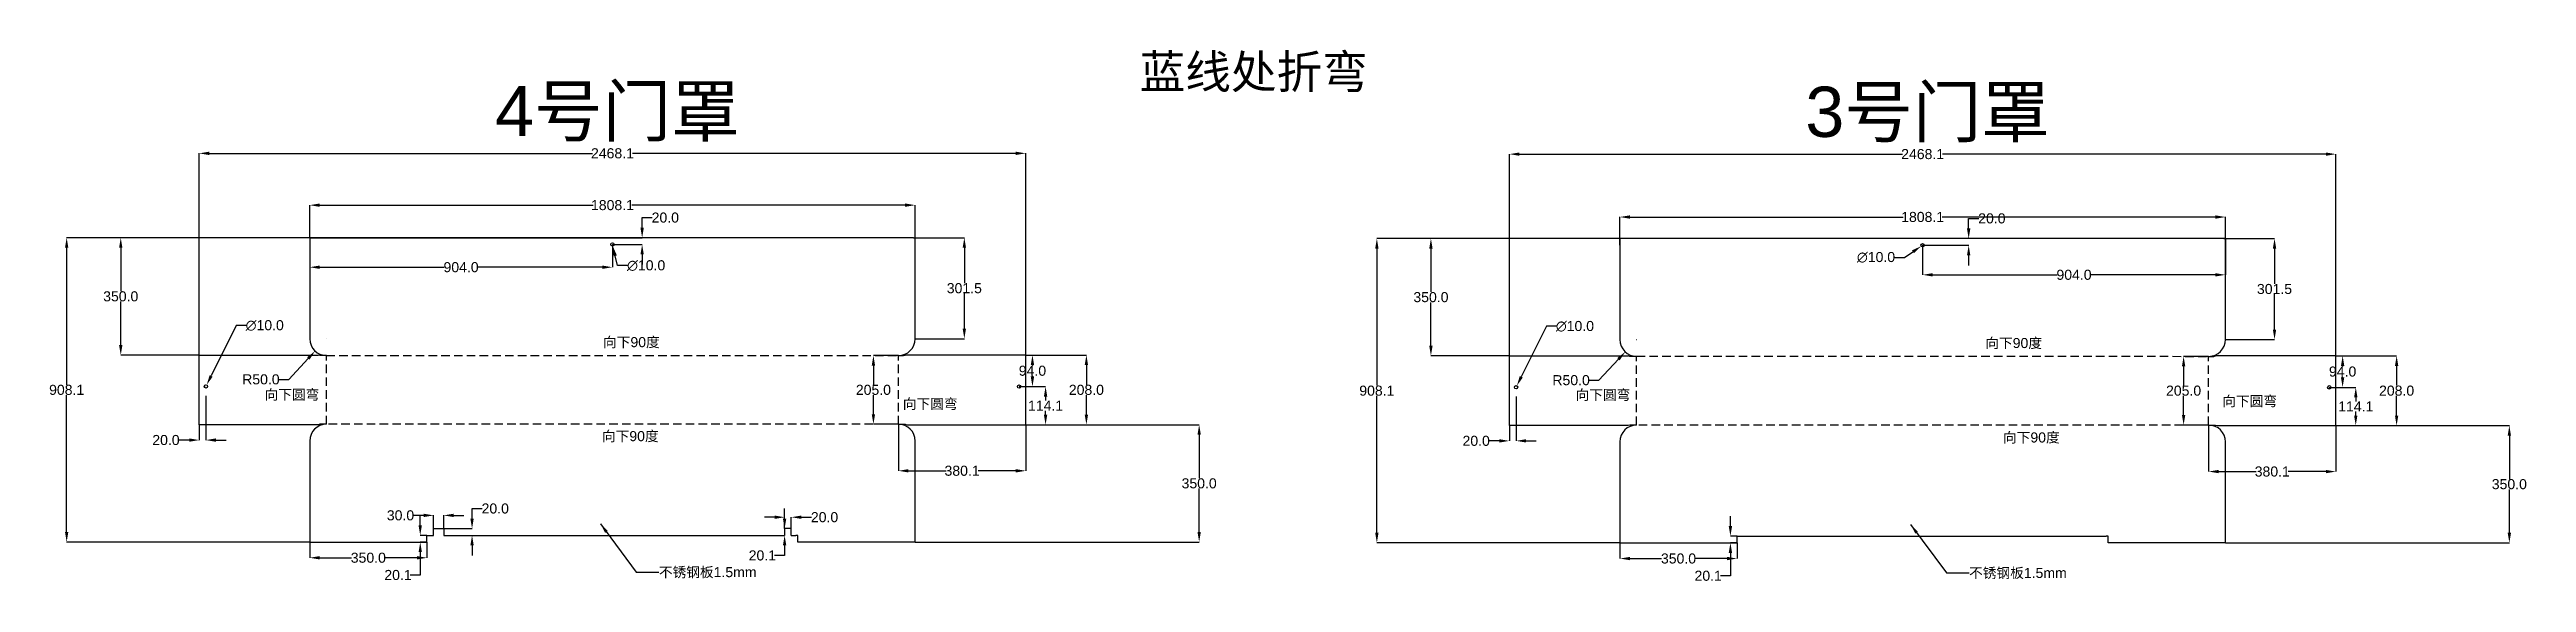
# Model space of a CAD drawing. Header units: millimetres. Extents: x -777 to 6619, y -135 to 1454.
import ezdxf

# ---------------------------------------------------------------- set-up
doc = ezdxf.new("R2010")
doc.units = ezdxf.units.MM
doc.linetypes.add('DASHEDX2', pattern=[38.1, 25.4, -12.7])
doc.styles.get("Standard").update_dxf_attribs({"font": 'arial.ttf'})
doc.dimstyles.get("Standard").update_dxf_attribs({"dimtxt": 30, "dimasz": 30, "dimexe": 0.18, "dimexo": 0.0625, "dimgap": 0.09, "dimtad": 0, "dimtih": 1, "dimtoh": 1, "dimdec": 1, "dimzin": 0, "dimdsep": 46, "dimtxsty": 'Standard', "dimcen": 0.09, "dimclrd": 3, "dimclre": 3, "dimclrt": 3, "dimadec": 0, "dimazin": 0, "dimtfac": 1, "dimtdec": 1, "dimtofl": 0, "dimtmove": 0, "dimatfit": 3, "dimfxl": 1, "dimtolj": 1, "dimtzin": 0, "dimarcsym": 0})

# ---------------------------------------------------------------- blocks, each defined once
blk = doc.blocks.new('*D2')
at = {"color": 3, "lineweight": -2, "transparency": 16777216}
for p, q in [((-219.7, 631.1), (-294.4, 480.5)), ((-189.7, 631.1), (-219.7, 631.1)), ((-310.1, 449.2), (-309.9, 449.2)), ((-310, 449.1), (-310, 449.3))]:
    blk.add_line(p, q, dxfattribs=at)
at = {"color": 3, "transparency": 16777216}
blk.add_solid([(-298.9, 482.8), (-290, 478.3), (-307.8, 453.7)], dxfattribs=at)
at = {"layer": 'Defpoints', "color": 0, "transparency": 16777216}
for p in [(-312.2, 444.7), (-307.8, 453.7)]:
    blk.add_point(p, dxfattribs=at)
at = {"color": 3, "transparency": 16777216, "insert": (-134.4, 631.1), "char_height": 30, "attachment_point": 5}
blk.add_mtext('\\A1;∅10.0', dxfattribs=at)
blk = doc.blocks.new('*D3')
at = {"color": 3, "lineweight": -2, "transparency": 16777216}
for p, q in [((-62.5, 470.3), (-4.4, 532.9)), ((49.9, 591.5), (50.1, 591.5)), ((50, 591.4), (50, 591.6)), ((-92.5, 470.3), (-62.5, 470.3))]:
    blk.add_line(p, q, dxfattribs=at)
at = {"color": 3, "transparency": 16777216}
blk.add_solid([(-8.1, 536.3), (-0.7, 529.5), (16, 554.8)], dxfattribs=at)
at = {"layer": 'Defpoints', "color": 0, "transparency": 16777216}
for p in [(16, 554.8), (50, 591.5)]:
    blk.add_point(p, dxfattribs=at)
at = {"color": 3, "transparency": 16777216, "insert": (-145.8, 470.3), "char_height": 30, "attachment_point": 5}
blk.add_mtext('\\A1;R50.0', dxfattribs=at)
blk = doc.blocks.new('*D4')
at = {"color": 3, "lineweight": -2, "transparency": 16777216}
for p, q in [((-310, 421.3), (-310, 289.1)), ((-330, 334.9), (-330, 289.1)), ((-360, 289.3), (-390, 289.3)), ((-280, 289.3), (-250, 289.3))]:
    blk.add_line(p, q, dxfattribs=at)
at = {"color": 3, "transparency": 16777216}
for points in [[(-360, 294.3), (-360, 284.3), (-330, 289.3)], [(-280, 294.3), (-280, 284.3), (-310, 289.3)]]:
    blk.add_solid(points, dxfattribs=at)
at = {"layer": 'Defpoints', "color": 0, "transparency": 16777216}
for p in [(-310, 421.4), (-330, 335), (-330, 289.3)]:
    blk.add_point(p, dxfattribs=at)
at = {"color": 3, "transparency": 16777216, "insert": (-429.3, 289.3), "char_height": 30, "attachment_point": 5}
blk.add_mtext('\\A1;20.0', dxfattribs=at)
blk = doc.blocks.new('*D6')
at = {"color": 3, "lineweight": -2, "transparency": 16777216}
for p, q in [((1803.1, 893), (1954.8, 893)), ((1954.7, 863), (1954.7, 757.7)), ((1954.7, 621.5), (1954.7, 726.8)), ((1808.1, 591.5), (1954.8, 591.5))]:
    blk.add_line(p, q, dxfattribs=at)
at = {"color": 3, "transparency": 16777216}
for points in [[(1949.7, 863), (1959.7, 863), (1954.7, 893)], [(1949.7, 621.5), (1959.7, 621.5), (1954.7, 591.5)]]:
    blk.add_solid(points, dxfattribs=at)
at = {"layer": 'Defpoints', "color": 0, "transparency": 16777216}
for p in [(1803, 893), (1808, 591.5), (1954.7, 591.5)]:
    blk.add_point(p, dxfattribs=at)
at = {"color": 3, "transparency": 16777216, "insert": (1954.7, 742.3), "char_height": 30, "attachment_point": 5}
blk.add_mtext('\\A1;301.5', dxfattribs=at)
blk = doc.blocks.new('*D7')
at = {"color": 3, "lineweight": -2, "transparency": 16777216}
for p, q in [((2138.1, 335), (2656.1, 335)), ((2655.9, 305), (2655.9, 175.4)), ((2655.9, 15), (2655.9, 144.6)), ((1808.1, -15), (2656.1, -15))]:
    blk.add_line(p, q, dxfattribs=at)
at = {"color": 3, "transparency": 16777216}
for points in [[(2650.9, 305), (2660.9, 305), (2655.9, 335)], [(2650.9, 15), (2660.9, 15), (2655.9, -15)]]:
    blk.add_solid(points, dxfattribs=at)
at = {"layer": 'Defpoints', "color": 0, "transparency": 16777216}
for p in [(2138, 335), (2655.9, 335), (1808, -15)]:
    blk.add_point(p, dxfattribs=at)
at = {"color": 3, "transparency": 16777216, "insert": (2655.9, 160), "char_height": 30, "attachment_point": 5}
blk.add_mtext('\\A1;350.0', dxfattribs=at)
blk = doc.blocks.new('*D8')
at = {"color": 3, "lineweight": -2, "transparency": 16777216}
for p, q in [((-0.1, 893), (-564.5, 893)), ((-564.3, 863), (-564.3, 733.4)), ((-564.3, 573), (-564.3, 702.6)), ((-330.1, 543), (-564.5, 543))]:
    blk.add_line(p, q, dxfattribs=at)
at = {"color": 3, "transparency": 16777216}
for points in [[(-569.3, 863), (-559.3, 863), (-564.3, 893)], [(-569.3, 573), (-559.3, 573), (-564.3, 543)]]:
    blk.add_solid(points, dxfattribs=at)
at = {"layer": 'Defpoints', "color": 0, "transparency": 16777216}
for p in [(0, 893), (-564.3, 543), (-330, 543)]:
    blk.add_point(p, dxfattribs=at)
at = {"color": 3, "transparency": 16777216, "insert": (-564.3, 718), "char_height": 30, "attachment_point": 5}
blk.add_mtext('\\A1;350.0', dxfattribs=at)
blk = doc.blocks.new('*D9')
at = {"color": 3, "lineweight": -2, "transparency": 16777216}
for p, q in [((0, -15.1), (0, -62)), ((30, -61.9), (124.4, -61.9)), ((320, -61.9), (225.6, -61.9)), ((350, -15.1), (350, -62))]:
    blk.add_line(p, q, dxfattribs=at)
at = {"color": 3, "transparency": 16777216}
for points in [[(30, -56.9), (30, -66.9), (0, -61.9)], [(320, -56.9), (320, -66.9), (350, -61.9)]]:
    blk.add_solid(points, dxfattribs=at)
at = {"layer": 'Defpoints', "color": 0, "transparency": 16777216}
for p in [(0, -15), (350, -15), (350, -61.9)]:
    blk.add_point(p, dxfattribs=at)
at = {"color": 3, "transparency": 16777216, "insert": (175, -61.9), "char_height": 30, "attachment_point": 5}
blk.add_mtext('\\A1;350.0', dxfattribs=at)
blk = doc.blocks.new('*D10')
at = {"color": 3, "lineweight": -2, "transparency": 16777216}
for p, q in [((349.9, 5), (329.8, 5)), ((330, 35), (330, 65)), ((349.9, -15.1), (329.8, -15.1)), ((330, -45.1), (330, -113.4)), ((330, -113.4), (300, -113.4))]:
    blk.add_line(p, q, dxfattribs=at)
at = {"color": 3, "transparency": 16777216}
for points in [[(325, 35), (335, 35), (330, 5)], [(325, -45.1), (335, -45.1), (330, -15.1)]]:
    blk.add_solid(points, dxfattribs=at)
at = {"layer": 'Defpoints', "color": 0, "transparency": 16777216}
for p in [(350, 5), (330, -15.1), (350, -15.1)]:
    blk.add_point(p, dxfattribs=at)
at = {"color": 3, "transparency": 16777216, "insert": (263.6, -113.4), "char_height": 30, "attachment_point": 5}
blk.add_mtext('\\A1;20.1', dxfattribs=at)
blk = doc.blocks.new('*D11')
at = {"color": 3, "lineweight": -2, "transparency": 16777216}
for p, q in [((2138.1, 543), (2319.4, 543)), ((2319.2, 513), (2319.2, 454.4)), ((2319.2, 365), (2319.2, 423.6)), ((2138.1, 335), (2319.4, 335))]:
    blk.add_line(p, q, dxfattribs=at)
at = {"color": 3, "transparency": 16777216}
for points in [[(2314.2, 513), (2324.2, 513), (2319.2, 543)], [(2314.2, 365), (2324.2, 365), (2319.2, 335)]]:
    blk.add_solid(points, dxfattribs=at)
at = {"layer": 'Defpoints', "color": 0, "transparency": 16777216}
for p in [(2138, 543), (2138, 335), (2319.2, 335)]:
    blk.add_point(p, dxfattribs=at)
at = {"color": 3, "transparency": 16777216, "insert": (2319.2, 439), "char_height": 30, "attachment_point": 5}
blk.add_mtext('\\A1;208.0', dxfattribs=at)
blk = doc.blocks.new('*D12')
at = {"color": 3, "lineweight": -2, "transparency": 16777216}
for p, q in [((-330.1, 523.1), (-330.1, 1145)), ((-300.1, 1144.8), (844.2, 1144.8)), ((2108, 1144.8), (963.7, 1144.8)), ((2138, 523.1), (2138, 1145))]:
    blk.add_line(p, q, dxfattribs=at)
at = {"color": 3, "transparency": 16777216}
for points in [[(-300.1, 1149.8), (-300.1, 1139.8), (-330.1, 1144.8)], [(2108, 1149.8), (2108, 1139.8), (2138, 1144.8)]]:
    blk.add_solid(points, dxfattribs=at)
at = {"layer": 'Defpoints', "color": 0, "transparency": 16777216}
for p in [(2138, 1144.8), (-330.1, 523), (2138, 523.1)]:
    blk.add_point(p, dxfattribs=at)
at = {"color": 3, "transparency": 16777216, "insert": (904, 1144.8), "char_height": 30, "attachment_point": 5}
blk.add_mtext('\\A1;2468.1', dxfattribs=at)
blk = doc.blocks.new('*D13')
at = {"color": 3, "lineweight": -2, "transparency": 16777216}
for p, q in [((-0.1, 893), (-726, 893)), ((-725.8, 863), (-725.8, 454.4)), ((-725.8, 14.9), (-725.8, 423.6)), ((-0.1, -15.1), (-726, -15.1))]:
    blk.add_line(p, q, dxfattribs=at)
at = {"color": 3, "transparency": 16777216}
for points in [[(-730.8, 863), (-720.8, 863), (-725.8, 893)], [(-730.8, 14.9), (-720.8, 14.9), (-725.8, -15.1)]]:
    blk.add_solid(points, dxfattribs=at)
at = {"layer": 'Defpoints', "color": 0, "transparency": 16777216}
for p in [(0, 893), (-725.8, -15.1), (0, -15.1)]:
    blk.add_point(p, dxfattribs=at)
at = {"color": 3, "transparency": 16777216, "insert": (-725.8, 439), "char_height": 30, "attachment_point": 5}
blk.add_mtext('\\A1;908.1', dxfattribs=at)
blk = doc.blocks.new('*D14')
at = {"color": 3, "lineweight": -2, "transparency": 16777216}
for p, q in [((1757.9, 541.5), (1683, 541.5)), ((1683.2, 511.5), (1683.2, 454.4)), ((1683.2, 366.5), (1683.2, 423.6)), ((1757.9, 336.5), (1683, 336.5))]:
    blk.add_line(p, q, dxfattribs=at)
at = {"color": 3, "transparency": 16777216}
for points in [[(1678.2, 511.5), (1688.2, 511.5), (1683.2, 541.5)], [(1678.2, 366.5), (1688.2, 366.5), (1683.2, 336.5)]]:
    blk.add_solid(points, dxfattribs=at)
at = {"layer": 'Defpoints', "color": 0, "transparency": 16777216}
for p in [(1683.2, 541.5), (1758, 541.5), (1758, 336.5)]:
    blk.add_point(p, dxfattribs=at)
at = {"color": 3, "transparency": 16777216, "insert": (1683.2, 439), "char_height": 30, "attachment_point": 5}
blk.add_mtext('\\A1;205.0', dxfattribs=at)
blk = doc.blocks.new('*D16')
at = {"color": 3, "lineweight": -2, "transparency": 16777216}
for p, q in [((1757.9, 336.4), (1757.9, 197.5)), ((2138, 334.9), (2138, 197.5)), ((1787.9, 197.6), (1900.2, 197.6)), ((2108, 197.6), (1995.8, 197.6))]:
    blk.add_line(p, q, dxfattribs=at)
at = {"color": 3, "transparency": 16777216}
for points in [[(1787.9, 202.6), (1787.9, 192.6), (1757.9, 197.6)], [(2108, 202.6), (2108, 192.6), (2138, 197.6)]]:
    blk.add_solid(points, dxfattribs=at)
at = {"layer": 'Defpoints', "color": 0, "transparency": 16777216}
for p in [(1757.9, 336.5), (2138, 335), (2138, 197.6)]:
    blk.add_point(p, dxfattribs=at)
at = {"color": 3, "transparency": 16777216, "insert": (1948, 197.6), "char_height": 30, "attachment_point": 5}
blk.add_mtext('\\A1;380.1', dxfattribs=at)
blk = doc.blocks.new('*D17')
at = {"color": 3, "lineweight": -2, "transparency": 16777216}
for p, q in [((2118.1, 449), (2197.5, 449)), ((2197.3, 419), (2197.3, 407.1)), ((2197.3, 364.9), (2197.3, 376.8)), ((2138.1, 334.9), (2197.5, 334.9))]:
    blk.add_line(p, q, dxfattribs=at)
at = {"color": 3, "transparency": 16777216}
for points in [[(2192.3, 419), (2202.3, 419), (2197.3, 449)], [(2192.3, 364.9), (2202.3, 364.9), (2197.3, 334.9)]]:
    blk.add_solid(points, dxfattribs=at)
at = {"layer": 'Defpoints', "color": 0, "transparency": 16777216}
for p in [(2118, 449), (2138, 334.9), (2197.3, 334.9)]:
    blk.add_point(p, dxfattribs=at)
at = {"color": 3, "transparency": 16777216, "insert": (2197.3, 392), "char_height": 30, "attachment_point": 5}
blk.add_mtext('\\A1;114.1', dxfattribs=at)
blk = doc.blocks.new('*D18')
at = {"color": 3, "lineweight": -2, "transparency": 16777216}
for p, q in [((2138.1, 543), (2158.2, 543)), ((2118.1, 449), (2158.2, 449)), ((2158.1, 513), (2158.1, 511.4)), ((2158.1, 479), (2158.1, 480.6))]:
    blk.add_line(p, q, dxfattribs=at)
at = {"color": 3, "transparency": 16777216}
for points in [[(2153.1, 513), (2163.1, 513), (2158.1, 543)], [(2153.1, 479), (2163.1, 479), (2158.1, 449)]]:
    blk.add_solid(points, dxfattribs=at)
at = {"layer": 'Defpoints', "color": 0, "transparency": 16777216}
for p in [(2138, 543), (2158.1, 543), (2118, 449)]:
    blk.add_point(p, dxfattribs=at)
at = {"color": 3, "transparency": 16777216, "insert": (2158.1, 496), "char_height": 30, "attachment_point": 5}
blk.add_mtext('\\A1;94.0', dxfattribs=at)
blk = doc.blocks.new('*D19')
at = {"color": 3, "lineweight": -2, "transparency": 16777216}
for p, q in [((340, 64.6), (310, 64.6)), ((370, 25.1), (370, 64.8)), ((400, 25.1), (400, 64.8)), ((430, 64.6), (460, 64.6))]:
    blk.add_line(p, q, dxfattribs=at)
at = {"color": 3, "transparency": 16777216}
for points in [[(340, 69.6), (340, 59.6), (370, 64.6)], [(430, 69.6), (430, 59.6), (400, 64.6)]]:
    blk.add_solid(points, dxfattribs=at)
at = {"layer": 'Defpoints', "color": 0, "transparency": 16777216}
for p in [(370, 64.6), (370, 25), (400, 25)]:
    blk.add_point(p, dxfattribs=at)
at = {"color": 3, "transparency": 16777216, "insert": (271, 64.6), "char_height": 30, "attachment_point": 5}
blk.add_mtext('\\A1;30.0', dxfattribs=at)
blk = doc.blocks.new('*D20')
at = {"color": 3, "lineweight": -2, "transparency": 16777216}
for p, q in [((484.7, 55), (484.7, 85)), ((484.7, 85), (514.7, 85)), ((400.1, 25), (484.9, 25)), ((400.1, 5), (484.9, 5)), ((484.7, -25), (484.7, -55))]:
    blk.add_line(p, q, dxfattribs=at)
at = {"color": 3, "transparency": 16777216}
for points in [[(479.7, 55), (489.7, 55), (484.7, 25)], [(479.7, -25), (489.7, -25), (484.7, 5)]]:
    blk.add_solid(points, dxfattribs=at)
at = {"layer": 'Defpoints', "color": 0, "transparency": 16777216}
for p in [(400, 25), (400, 5), (484.7, 25)]:
    blk.add_point(p, dxfattribs=at)
at = {"color": 3, "transparency": 16777216, "insert": (554, 85), "char_height": 30, "attachment_point": 5}
blk.add_mtext('\\A1;20.0', dxfattribs=at)
blk = doc.blocks.new('*D21')
at = {"color": 3, "lineweight": -2, "transparency": 16777216}
for p, q in [((1388, 59.1), (1358, 59.1)), ((1418, 25.1), (1418, 59.2)), ((1438, 25.1), (1438, 59.2)), ((1468, 59.1), (1498, 59.1))]:
    blk.add_line(p, q, dxfattribs=at)
at = {"color": 3, "transparency": 16777216}
for points in [[(1388, 64.1), (1388, 54.1), (1418, 59.1)], [(1468, 64.1), (1468, 54.1), (1438, 59.1)]]:
    blk.add_solid(points, dxfattribs=at)
at = {"layer": 'Defpoints', "color": 0, "transparency": 16777216}
for p in [(1418, 25), (1438, 59.1), (1438, 25)]:
    blk.add_point(p, dxfattribs=at)
at = {"color": 3, "transparency": 16777216, "insert": (1537.3, 59.1), "char_height": 30, "attachment_point": 5}
blk.add_mtext('\\A1;20.0', dxfattribs=at)
blk = doc.blocks.new('*D22')
at = {"color": 3, "lineweight": -2, "transparency": 16777216}
for p, q in [((1418, 55.1), (1418, 85.1)), ((1417.9, 25.1), (1417.8, 25.1)), ((1417.9, 5), (1417.8, 5)), ((1418, -55), (1388, -55)), ((1418, -25), (1418, -55))]:
    blk.add_line(p, q, dxfattribs=at)
at = {"color": 3, "transparency": 16777216}
for points in [[(1413, 55.1), (1423, 55.1), (1418, 25.1)], [(1413, -25), (1423, -25), (1418, 5)]]:
    blk.add_solid(points, dxfattribs=at)
at = {"layer": 'Defpoints', "color": 0, "transparency": 16777216}
for p in [(1418, 25.1), (1418, 5), (1418, 5)]:
    blk.add_point(p, dxfattribs=at)
at = {"color": 3, "transparency": 16777216, "insert": (1351.6, -55), "char_height": 30, "attachment_point": 5}
blk.add_mtext('\\A1;20.1', dxfattribs=at)
blk = doc.blocks.new('*D25')
at = {"color": 3, "lineweight": -2, "transparency": 16777216}
for p, q in [((3692.6, 628.7), (3617.9, 478.2)), ((3722.6, 628.7), (3692.6, 628.7)), ((3602.2, 446.8), (3602.4, 446.8)), ((3602.3, 446.8), (3602.3, 446.9))]:
    blk.add_line(p, q, dxfattribs=at)
at = {"color": 3, "transparency": 16777216}
blk.add_solid([(3613.4, 480.4), (3622.4, 476), (3604.5, 451.3)], dxfattribs=at)
at = {"layer": 'Defpoints', "color": 0, "transparency": 16777216}
for p in [(3604.5, 451.3), (3600.1, 442.4)]:
    blk.add_point(p, dxfattribs=at)
at = {"color": 3, "transparency": 16777216, "insert": (3778, 628.7), "char_height": 30, "attachment_point": 5}
blk.add_mtext('\\A1;∅10.0', dxfattribs=at)
blk = doc.blocks.new('*D26')
at = {"color": 3, "lineweight": -2, "transparency": 16777216}
for p, q in [((3849.8, 467.9), (3907.9, 530.5)), ((3962.2, 589.1), (3962.4, 589.1)), ((3962.3, 589.1), (3962.3, 589.2)), ((3819.8, 467.9), (3849.8, 467.9))]:
    blk.add_line(p, q, dxfattribs=at)
at = {"color": 3, "transparency": 16777216}
blk.add_solid([(3904.2, 533.9), (3911.6, 527.1), (3928.3, 552.5)], dxfattribs=at)
at = {"layer": 'Defpoints', "color": 0, "transparency": 16777216}
for p in [(3928.3, 552.5), (3962.3, 589.1)]:
    blk.add_point(p, dxfattribs=at)
at = {"color": 3, "transparency": 16777216, "insert": (3766.5, 467.9), "char_height": 30, "attachment_point": 5}
blk.add_mtext('\\A1;R50.0', dxfattribs=at)
blk = doc.blocks.new('*D23')
at = {"color": 3, "lineweight": -2, "transparency": 16777216}
for p, q in [((3602.3, 419), (3602.3, 286.7)), ((3582.3, 332.6), (3582.3, 286.7)), ((3552.3, 286.9), (3522.3, 286.9)), ((3632.3, 286.9), (3662.3, 286.9))]:
    blk.add_line(p, q, dxfattribs=at)
at = {"color": 3, "transparency": 16777216}
for points in [[(3552.3, 291.9), (3552.3, 281.9), (3582.3, 286.9)], [(3632.3, 291.9), (3632.3, 281.9), (3602.3, 286.9)]]:
    blk.add_solid(points, dxfattribs=at)
at = {"layer": 'Defpoints', "color": 0, "transparency": 16777216}
for p in [(3602.3, 419.1), (3582.3, 332.6), (3582.3, 286.9)]:
    blk.add_point(p, dxfattribs=at)
at = {"color": 3, "transparency": 16777216, "insert": (3483.1, 286.9), "char_height": 30, "attachment_point": 5}
blk.add_mtext('\\A1;20.0', dxfattribs=at)
blk = doc.blocks.new('*D27')
at = {"color": 3, "lineweight": -2, "transparency": 16777216}
for p, q in [((3912.2, 870.7), (3912.2, 955)), ((3942.2, 954.8), (4758.2, 954.8)), ((5690.3, 954.8), (4874.3, 954.8)), ((5720.3, 890.7), (5720.3, 955))]:
    blk.add_line(p, q, dxfattribs=at)
at = {"color": 3, "transparency": 16777216}
for points in [[(3942.2, 959.8), (3942.2, 949.8), (3912.2, 954.8)], [(5690.3, 959.8), (5690.3, 949.8), (5720.3, 954.8)]]:
    blk.add_solid(points, dxfattribs=at)
at = {"layer": 'Defpoints', "color": 0, "transparency": 16777216}
for p in [(5720.3, 954.8), (5720.3, 890.6), (3912.2, 870.6)]:
    blk.add_point(p, dxfattribs=at)
at = {"color": 3, "transparency": 16777216, "insert": (4816.3, 954.8), "char_height": 30, "attachment_point": 5}
blk.add_mtext('\\A1;1808.1', dxfattribs=at)
blk = doc.blocks.new('*D28')
at = {"color": 3, "lineweight": -2, "transparency": 16777216}
for p, q in [((5715.4, 890.6), (5867.2, 890.6)), ((5867, 860.6), (5867, 755.3)), ((5867, 619.1), (5867, 724.5)), ((5720.4, 589.1), (5867.2, 589.1))]:
    blk.add_line(p, q, dxfattribs=at)
at = {"color": 3, "transparency": 16777216}
for points in [[(5862, 860.6), (5872, 860.6), (5867, 890.6)], [(5862, 619.1), (5872, 619.1), (5867, 589.1)]]:
    blk.add_solid(points, dxfattribs=at)
at = {"layer": 'Defpoints', "color": 0, "transparency": 16777216}
for p in [(5715.3, 890.6), (5720.3, 589.1), (5867, 589.1)]:
    blk.add_point(p, dxfattribs=at)
at = {"color": 3, "transparency": 16777216, "insert": (5867, 739.9), "char_height": 30, "attachment_point": 5}
blk.add_mtext('\\A1;301.5', dxfattribs=at)
blk = doc.blocks.new('*D29')
at = {"color": 3, "lineweight": -2, "transparency": 16777216}
for p, q in [((6050.4, 332.6), (6568.4, 332.6)), ((6568.2, 302.6), (6568.2, 173.1)), ((6568.2, 12.6), (6568.2, 142.2)), ((5720.4, -17.4), (6568.4, -17.4))]:
    blk.add_line(p, q, dxfattribs=at)
at = {"color": 3, "transparency": 16777216}
for points in [[(6563.2, 302.6), (6573.2, 302.6), (6568.2, 332.6)], [(6563.2, 12.6), (6573.2, 12.6), (6568.2, -17.4)]]:
    blk.add_solid(points, dxfattribs=at)
at = {"layer": 'Defpoints', "color": 0, "transparency": 16777216}
for p in [(6050.3, 332.6), (6568.2, 332.6), (5720.3, -17.4)]:
    blk.add_point(p, dxfattribs=at)
at = {"color": 3, "transparency": 16777216, "insert": (6568.2, 157.6), "char_height": 30, "attachment_point": 5}
blk.add_mtext('\\A1;350.0', dxfattribs=at)
blk = doc.blocks.new('*D30')
at = {"color": 3, "lineweight": -2, "transparency": 16777216}
for p, q in [((3912.3, 890.6), (3347.8, 890.6)), ((3348, 860.6), (3348, 731.1)), ((3348, 570.6), (3348, 700.2)), ((3582.3, 540.6), (3347.8, 540.6))]:
    blk.add_line(p, q, dxfattribs=at)
at = {"color": 3, "transparency": 16777216}
for points in [[(3343, 860.6), (3353, 860.6), (3348, 890.6)], [(3343, 570.6), (3353, 570.6), (3348, 540.6)]]:
    blk.add_solid(points, dxfattribs=at)
at = {"layer": 'Defpoints', "color": 0, "transparency": 16777216}
for p in [(3912.3, 890.6), (3348, 540.6), (3582.3, 540.6)]:
    blk.add_point(p, dxfattribs=at)
at = {"color": 3, "transparency": 16777216, "insert": (3348, 715.6), "char_height": 30, "attachment_point": 5}
blk.add_mtext('\\A1;350.0', dxfattribs=at)
blk = doc.blocks.new('*D31')
at = {"color": 3, "lineweight": -2, "transparency": 16777216}
for p, q in [((3912.3, -17.4), (3912.3, -64.4)), ((3942.3, -64.2), (4036.7, -64.2)), ((4232.3, -64.2), (4138, -64.2)), ((4262.3, -17.4), (4262.3, -64.4))]:
    blk.add_line(p, q, dxfattribs=at)
at = {"color": 3, "transparency": 16777216}
for points in [[(3942.3, -59.2), (3942.3, -69.2), (3912.3, -64.2)], [(4232.3, -59.2), (4232.3, -69.2), (4262.3, -64.2)]]:
    blk.add_solid(points, dxfattribs=at)
at = {"layer": 'Defpoints', "color": 0, "transparency": 16777216}
for p in [(3912.3, -17.4), (4262.3, -17.4), (4262.3, -64.2)]:
    blk.add_point(p, dxfattribs=at)
at = {"color": 3, "transparency": 16777216, "insert": (4087.3, -64.2), "char_height": 30, "attachment_point": 5}
blk.add_mtext('\\A1;350.0', dxfattribs=at)
blk = doc.blocks.new('*D32')
at = {"color": 3, "lineweight": -2, "transparency": 16777216}
for p, q in [((4262.3, 2.6), (4242.1, 2.6)), ((4242.3, 32.6), (4242.3, 62.6)), ((4262.3, -17.4), (4242.1, -17.4)), ((4242.3, -47.4), (4242.3, -115.7)), ((4242.3, -115.7), (4212.3, -115.7))]:
    blk.add_line(p, q, dxfattribs=at)
at = {"color": 3, "transparency": 16777216}
for points in [[(4237.3, 32.6), (4247.3, 32.6), (4242.3, 2.6)], [(4237.3, -47.4), (4247.3, -47.4), (4242.3, -17.4)]]:
    blk.add_solid(points, dxfattribs=at)
at = {"layer": 'Defpoints', "color": 0, "transparency": 16777216}
for p in [(4262.3, 2.6), (4242.3, -17.4), (4262.3, -17.4)]:
    blk.add_point(p, dxfattribs=at)
at = {"color": 3, "transparency": 16777216, "insert": (4175.9, -115.7), "char_height": 30, "attachment_point": 5}
blk.add_mtext('\\A1;20.1', dxfattribs=at)
blk = doc.blocks.new('*D33')
at = {"color": 3, "lineweight": -2, "transparency": 16777216}
for p, q in [((6050.4, 540.6), (6231.7, 540.6)), ((6231.6, 510.6), (6231.6, 452)), ((6231.6, 362.6), (6231.6, 421.2)), ((6050.4, 332.6), (6231.7, 332.6))]:
    blk.add_line(p, q, dxfattribs=at)
at = {"color": 3, "transparency": 16777216}
for points in [[(6226.6, 510.6), (6236.6, 510.6), (6231.6, 540.6)], [(6226.6, 362.6), (6236.6, 362.6), (6231.6, 332.6)]]:
    blk.add_solid(points, dxfattribs=at)
at = {"layer": 'Defpoints', "color": 0, "transparency": 16777216}
for p in [(6050.3, 540.6), (6050.3, 332.6), (6231.6, 332.6)]:
    blk.add_point(p, dxfattribs=at)
at = {"color": 3, "transparency": 16777216, "insert": (6231.6, 436.6), "char_height": 30, "attachment_point": 5}
blk.add_mtext('\\A1;208.0', dxfattribs=at)
blk = doc.blocks.new('*D24')
at = {"color": 3, "lineweight": -2, "transparency": 16777216}
for p, q in [((3582.3, 520.7), (3582.3, 1142.6)), ((3612.3, 1142.4), (4756.6, 1142.4)), ((6020.3, 1142.4), (4876, 1142.4)), ((6050.3, 520.8), (6050.3, 1142.6))]:
    blk.add_line(p, q, dxfattribs=at)
at = {"color": 3, "transparency": 16777216}
for points in [[(3612.3, 1147.4), (3612.3, 1137.4), (3582.3, 1142.4)], [(6020.3, 1147.4), (6020.3, 1137.4), (6050.3, 1142.4)]]:
    blk.add_solid(points, dxfattribs=at)
at = {"layer": 'Defpoints', "color": 0, "transparency": 16777216}
for p in [(6050.3, 1142.4), (3582.3, 520.6), (6050.3, 520.7)]:
    blk.add_point(p, dxfattribs=at)
at = {"color": 3, "transparency": 16777216, "insert": (4816.3, 1142.4), "char_height": 30, "attachment_point": 5}
blk.add_mtext('\\A1;2468.1', dxfattribs=at)
blk = doc.blocks.new('*D34')
at = {"color": 3, "lineweight": -2, "transparency": 16777216}
for p, q in [((3912.3, 890.6), (3186.3, 890.6)), ((3186.5, 860.6), (3186.5, 452)), ((3186.5, 12.6), (3186.5, 421.2)), ((3912.3, -17.4), (3186.3, -17.4))]:
    blk.add_line(p, q, dxfattribs=at)
at = {"color": 3, "transparency": 16777216}
for points in [[(3181.5, 860.6), (3191.5, 860.6), (3186.5, 890.6)], [(3181.5, 12.6), (3191.5, 12.6), (3186.5, -17.4)]]:
    blk.add_solid(points, dxfattribs=at)
at = {"layer": 'Defpoints', "color": 0, "transparency": 16777216}
for p in [(3912.3, 890.6), (3186.5, -17.4), (3912.3, -17.4)]:
    blk.add_point(p, dxfattribs=at)
at = {"color": 3, "transparency": 16777216, "insert": (3186.5, 436.6), "char_height": 30, "attachment_point": 5}
blk.add_mtext('\\A1;908.1', dxfattribs=at)
blk = doc.blocks.new('*D35')
at = {"color": 3, "lineweight": -2, "transparency": 16777216}
for p, q in [((5670.3, 539.1), (5595.3, 539.1)), ((5595.5, 509.1), (5595.5, 452)), ((5595.5, 364.1), (5595.5, 421.2)), ((5670.3, 334.1), (5595.3, 334.1))]:
    blk.add_line(p, q, dxfattribs=at)
at = {"color": 3, "transparency": 16777216}
for points in [[(5590.5, 509.1), (5600.5, 509.1), (5595.5, 539.1)], [(5590.5, 364.1), (5600.5, 364.1), (5595.5, 334.1)]]:
    blk.add_solid(points, dxfattribs=at)
at = {"layer": 'Defpoints', "color": 0, "transparency": 16777216}
for p in [(5595.5, 539.1), (5670.3, 539.1), (5670.3, 334.1)]:
    blk.add_point(p, dxfattribs=at)
at = {"color": 3, "transparency": 16777216, "insert": (5595.5, 436.6), "char_height": 30, "attachment_point": 5}
blk.add_mtext('\\A1;205.0', dxfattribs=at)
blk = doc.blocks.new('*D37')
at = {"color": 3, "lineweight": -2, "transparency": 16777216}
for p, q in [((5670.3, 334.1), (5670.3, 195.1)), ((6050.3, 332.6), (6050.3, 195.1)), ((5700.3, 195.3), (5812.5, 195.3)), ((6020.3, 195.3), (5908.1, 195.3))]:
    blk.add_line(p, q, dxfattribs=at)
at = {"color": 3, "transparency": 16777216}
for points in [[(5700.3, 200.3), (5700.3, 190.3), (5670.3, 195.3)], [(6020.3, 200.3), (6020.3, 190.3), (6050.3, 195.3)]]:
    blk.add_solid(points, dxfattribs=at)
at = {"layer": 'Defpoints', "color": 0, "transparency": 16777216}
for p in [(5670.3, 334.1), (6050.3, 332.6), (6050.3, 195.3)]:
    blk.add_point(p, dxfattribs=at)
at = {"color": 3, "transparency": 16777216, "insert": (5860.3, 195.3), "char_height": 30, "attachment_point": 5}
blk.add_mtext('\\A1;380.1', dxfattribs=at)
blk = doc.blocks.new('*D38')
at = {"color": 3, "lineweight": -2, "transparency": 16777216}
for p, q in [((6030.4, 446.6), (6109.8, 446.6)), ((6109.6, 416.6), (6109.6, 404.8)), ((6109.6, 362.6), (6109.6, 374.5)), ((6050.4, 332.6), (6109.8, 332.6))]:
    blk.add_line(p, q, dxfattribs=at)
at = {"color": 3, "transparency": 16777216}
for points in [[(6104.6, 416.6), (6114.6, 416.6), (6109.6, 446.6)], [(6104.6, 362.6), (6114.6, 362.6), (6109.6, 332.6)]]:
    blk.add_solid(points, dxfattribs=at)
at = {"layer": 'Defpoints', "color": 0, "transparency": 16777216}
for p in [(6030.3, 446.6), (6050.3, 332.6), (6109.6, 332.6)]:
    blk.add_point(p, dxfattribs=at)
at = {"color": 3, "transparency": 16777216, "insert": (6109.6, 389.6), "char_height": 30, "attachment_point": 5}
blk.add_mtext('\\A1;114.1', dxfattribs=at)
blk = doc.blocks.new('*D39')
at = {"color": 3, "lineweight": -2, "transparency": 16777216}
for p, q in [((6050.4, 540.6), (6070.6, 540.6)), ((6030.4, 446.6), (6070.6, 446.6)), ((6070.4, 510.6), (6070.4, 509)), ((6070.4, 476.6), (6070.4, 478.2))]:
    blk.add_line(p, q, dxfattribs=at)
at = {"color": 3, "transparency": 16777216}
for points in [[(6065.4, 510.6), (6075.4, 510.6), (6070.4, 540.6)], [(6065.4, 476.6), (6075.4, 476.6), (6070.4, 446.6)]]:
    blk.add_solid(points, dxfattribs=at)
at = {"layer": 'Defpoints', "color": 0, "transparency": 16777216}
for p in [(6050.3, 540.6), (6070.4, 540.6), (6030.3, 446.6)]:
    blk.add_point(p, dxfattribs=at)
at = {"color": 3, "transparency": 16777216, "insert": (6070.4, 493.6), "char_height": 30, "attachment_point": 5}
blk.add_mtext('\\A1;94.0', dxfattribs=at)
blk = doc.blocks.new('*D40')
at = {"color": 3, "lineweight": -2, "transparency": 16777216}
for p, q in [((-0.1, 893.1), (-0.1, 990.4)), ((29.9, 990.2), (845.9, 990.2)), ((1778, 990.2), (962, 990.2)), ((1808, 893.1), (1808, 990.4))]:
    blk.add_line(p, q, dxfattribs=at)
at = {"color": 3, "transparency": 16777216}
for points in [[(29.9, 995.2), (29.9, 985.2), (-0.1, 990.2)], [(1778, 995.2), (1778, 985.2), (1808, 990.2)]]:
    blk.add_solid(points, dxfattribs=at)
at = {"layer": 'Defpoints', "color": 0, "transparency": 16777216}
for p in [(-0.1, 990.2), (-0.1, 893), (1808, 893)]:
    blk.add_point(p, dxfattribs=at)
at = {"color": 3, "transparency": 16777216, "insert": (904, 990.2), "char_height": 30, "attachment_point": 5}
blk.add_mtext('\\A1;1808.1', dxfattribs=at)
blk = doc.blocks.new('*D42')
at = {"color": 3, "lineweight": -2, "transparency": 16777216}
for p, q in [((-0.1, 892.9), (-0.1, 804.8)), ((903.9, 872.9), (903.9, 804.8)), ((29.9, 805), (401.3, 805)), ((873.9, 805), (502.6, 805))]:
    blk.add_line(p, q, dxfattribs=at)
at = {"color": 3, "transparency": 16777216}
for points in [[(29.9, 810), (29.9, 800), (-0.1, 805)], [(873.9, 810), (873.9, 800), (903.9, 805)]]:
    blk.add_solid(points, dxfattribs=at)
at = {"layer": 'Defpoints', "color": 0, "transparency": 16777216}
for p in [(-0.1, 893), (903.9, 873), (-0.1, 805)]:
    blk.add_point(p, dxfattribs=at)
at = {"color": 3, "transparency": 16777216, "insert": (451.9, 805), "char_height": 30, "attachment_point": 5}
blk.add_mtext('\\A1;904.0', dxfattribs=at)
blk = doc.blocks.new('*D43')
at = {"color": 3, "lineweight": -2, "transparency": 16777216}
for p, q in [((0.1, 893), (992.8, 893)), ((992.6, 923), (992.6, 953)), ((992.6, 953), (1022.6, 953)), ((904, 873), (992.8, 873)), ((992.6, 843), (992.6, 813))]:
    blk.add_line(p, q, dxfattribs=at)
at = {"color": 3, "transparency": 16777216}
for points in [[(987.6, 923), (997.6, 923), (992.6, 893)], [(987.6, 843), (997.6, 843), (992.6, 873)]]:
    blk.add_solid(points, dxfattribs=at)
at = {"layer": 'Defpoints', "color": 0, "transparency": 16777216}
for p in [(0, 893), (992.6, 893), (903.9, 873)]:
    blk.add_point(p, dxfattribs=at)
at = {"color": 3, "transparency": 16777216, "insert": (1061.8, 953), "char_height": 30, "attachment_point": 5}
blk.add_mtext('\\A1;20.0', dxfattribs=at)
blk = doc.blocks.new('*D44')
at = {"color": 3, "lineweight": -2, "transparency": 16777216}
for p, q in [((903.8, 873), (904, 873)), ((903.9, 872.9), (903.9, 873.1)), ((919.3, 809.8), (912.2, 839)), ((949.3, 809.8), (919.3, 809.8))]:
    blk.add_line(p, q, dxfattribs=at)
at = {"color": 3, "transparency": 16777216}
blk.add_solid([(917.1, 840.2), (907.4, 837.8), (905.1, 868.1)], dxfattribs=at)
at = {"layer": 'Defpoints', "color": 0, "transparency": 16777216}
for p in [(902.8, 877.9), (905.1, 868.1)]:
    blk.add_point(p, dxfattribs=at)
at = {"color": 3, "transparency": 16777216, "insert": (1004.6, 809.8), "char_height": 30, "attachment_point": 5}
blk.add_mtext('\\A1;∅10.0', dxfattribs=at)
blk = doc.blocks.new('*D45')
at = {"color": 3, "lineweight": -2, "transparency": 16777216}
for p, q in [((5720.3, 890.6), (5720.3, 782.2)), ((4816.3, 870.6), (4816.3, 782.2)), ((4846.3, 782.3), (5217.7, 782.3)), ((5690.3, 782.3), (5319, 782.3))]:
    blk.add_line(p, q, dxfattribs=at)
at = {"color": 3, "transparency": 16777216}
for points in [[(4846.3, 787.3), (4846.3, 777.3), (4816.3, 782.3)], [(5690.3, 787.3), (5690.3, 777.3), (5720.3, 782.3)]]:
    blk.add_solid(points, dxfattribs=at)
at = {"layer": 'Defpoints', "color": 0, "transparency": 16777216}
for p in [(5720.3, 890.6), (4816.3, 870.6), (5720.3, 782.3)]:
    blk.add_point(p, dxfattribs=at)
at = {"color": 3, "transparency": 16777216, "insert": (5268.3, 782.3), "char_height": 30, "attachment_point": 5}
blk.add_mtext('\\A1;904.0', dxfattribs=at)
blk = doc.blocks.new('*D46')
at = {"color": 3, "lineweight": -2, "transparency": 16777216}
for p, q in [((5720.3, 890.6), (4953.5, 890.6)), ((4953.7, 920.6), (4953.7, 950.6)), ((4953.7, 950.6), (4983.7, 950.6)), ((4816.4, 870.6), (4953.9, 870.6)), ((4953.7, 840.6), (4953.7, 810.6))]:
    blk.add_line(p, q, dxfattribs=at)
at = {"color": 3, "transparency": 16777216}
for points in [[(4948.7, 920.6), (4958.7, 920.6), (4953.7, 890.6)], [(4948.7, 840.6), (4958.7, 840.6), (4953.7, 870.6)]]:
    blk.add_solid(points, dxfattribs=at)
at = {"layer": 'Defpoints', "color": 0, "transparency": 16777216}
for p in [(4953.7, 890.6), (5720.3, 890.6), (4816.3, 870.6)]:
    blk.add_point(p, dxfattribs=at)
at = {"color": 3, "transparency": 16777216, "insert": (5023, 950.6), "char_height": 30, "attachment_point": 5}
blk.add_mtext('\\A1;20.0', dxfattribs=at)
blk = doc.blocks.new('*D47')
at = {"color": 3, "lineweight": -2, "transparency": 16777216}
for p, q in [((4732.3, 834.5), (4762.3, 834.5)), ((4762.3, 834.5), (4787.2, 851.2)), ((4816.2, 870.6), (4816.4, 870.6)), ((4816.3, 870.6), (4816.3, 870.7))]:
    blk.add_line(p, q, dxfattribs=at)
at = {"color": 3, "transparency": 16777216}
blk.add_solid([(4784.4, 855.3), (4790, 847), (4812.2, 867.9)], dxfattribs=at)
at = {"layer": 'Defpoints', "color": 0, "transparency": 16777216}
for p in [(4812.2, 867.9), (4820.5, 873.4)]:
    blk.add_point(p, dxfattribs=at)
at = {"color": 3, "transparency": 16777216, "insert": (4677, 834.5), "char_height": 30, "attachment_point": 5}
blk.add_mtext('\\A1;∅10.0', dxfattribs=at)

msp = doc.modelspace()

# ---------------------------------------------------------------- linework, layer by layer
for p, q in [((1803, 893), (0, 893)), ((0, 893), (0, 591.5)), ((1808, 591.5), (1808, 893)), ((5715.32, 890.64), (3912.32, 890.64)), ((3912.32, 890.64), (3912.32, 589.14)), ((5720.32, 589.14), (5720.32, 890.64)), ((-330, 335), (-330, 543)), ((-330, 543), (25, 543)), ((30, 541.5), (25, 543)), ((50, 541.5), (30, 541.5)), ((1758, 541.5), (1773, 541.5)), ((1773, 541.5), (1778, 543)), ((2138, 543), (1778, 543)), ((2138, 335), (2138.06, 543)), ((3582.32, 332.64), (3582.32, 540.64)), ((3582.32, 540.64), (3937.32, 540.64)), ((3942.32, 539.14), (3937.32, 540.64)), ((3962.32, 539.14), (3942.32, 539.14)), ((5670.32, 539.14), (5685.32, 539.14)), ((5685.32, 539.14), (5690.32, 540.64)), ((6050.32, 540.64), (5690.32, 540.64)), ((6050.32, 332.64), (6050.38, 540.64)), ((25, 335), (-330, 335)), ((30, 336.5), (25, 335)), ((50, 336.5), (30, 336.5)), ((1758, 336.5), (1778, 336.5)), ((1778, 336.5), (1783, 335)), ((1783, 335), (2138, 335)), ((3937.32, 332.64), (3582.32, 332.64)), ((3942.32, 334.14), (3937.32, 332.64)), ((3962.32, 334.14), (3942.32, 334.14)), ((5670.32, 334.14), (5690.32, 334.14)), ((5690.32, 334.14), (5695.32, 332.64)), ((5695.32, 332.64), (6050.32, 332.64)), ((0, 286.5), (0, -15)), ((1808, -15), (1808, 286.5)), ((3912.32, 284.14), (3912.32, -17.36)), ((5720.32, -17.36), (5720.32, 284.14)), ((351.5, 5), (370, 4.99)), ((400, 4.97), (451.5, 4.94)), ((451.5, 5), (1418, 5)), ((1438, 5), (1451.5, 5)), ((4263.82, 2.64), (4282.32, 2.63)), ((4282.32, 2.63), (4363.82, 2.58)), ((4363.82, 2.64), (5350.32, 2.64)), ((5350.32, 2.64), (5363.82, 2.64))]:
    msp.add_line(p, q)
at = {"color": 4, "linetype": 'DASHEDX2'}
for p, q in [((50, 541.56), (1758, 541.5)), ((50, 336.5), (50, 541.5)), ((1758, 336.5), (1758, 541.5)), ((3962.32, 539.2), (5670.32, 539.14)), ((3962.32, 334.14), (3962.32, 539.14)), ((5670.32, 334.14), (5670.32, 539.14)), ((1758, 336.5), (50, 336.5)), ((5670.32, 334.14), (3962.32, 334.14))]:
    msp.add_line(p, q, dxfattribs=at)
at = {"color": 0}
for p, q in [((350, -15), (350, 5)), ((350, 5), (351.5, 5)), ((370, 5), (370, 25)), ((370, 25), (400, 25)), ((400, 25), (400, 5)), ((1438, 25), (1418, 25)), ((1418, 25), (1418, 5)), ((1438, 5), (1438, 25)), ((1458, 5), (1451.56, 5)), ((1458, -15), (1458, 5)), ((4262.32, -17.36), (4262.32, 2.64)), ((4262.32, 2.64), (4263.82, 2.64)), ((5370.32, 2.64), (5363.88, 2.64)), ((5370.32, -17.36), (5370.32, 2.64)), ((0, -15), (350, -15)), ((1808, -15), (1458, -15)), ((3912.32, -17.36), (4262.32, -17.36)), ((5720.32, -17.36), (5370.32, -17.36))]:
    msp.add_line(p, q, dxfattribs=at)
for centre in [(903.94, 873), (4816.32, 870.64)]:
    msp.add_circle(centre, 5, dxfattribs=at)
for centre in [(-310, 449.2), (2118, 449), (3602.32, 446.84), (6030.32, 446.64)]:
    msp.add_circle(centre, 5)
for centre, start, end in [((50, 591.5), 180, 270), ((1758, 591.5), 270, 0), ((3962.32, 589.14), 180, 270), ((5670.32, 589.14), 270, 0), ((50, 286.5), 90, 180), ((1758, 286.5), 0, 90), ((3962.32, 284.14), 90, 180), ((5670.32, 284.14), 0, 90)]:
    msp.add_arc(centre, 50, start, end)

# ---------------------------------------------------------------- texts
at = {"color": 4}
for s, height, p in [('蓝线处折弯', 100, (2477.98, 1338.18)), ('向下90度', 30, (875.81, 566.53)), ('向下90度', 30, (5003.41, 563.9)), ('向下圆弯', 30, (-134.95, 409.93)), ('向下圆弯', 30, (3779.82, 409.4)), ('向下圆弯', 30, (1770.98, 382.44)), ('向下圆弯', 30, (5710.92, 390.6)), ('向下90度', 30, (872.57, 286)), ('向下90度', 30, (5056.2, 282.1))]:
    msp.add_text(s, height=height, dxfattribs=at).set_placement(p)
at = {"color": 6}
for s, p in [('4号门罩', (553.54, 1196.18)), ('3号门罩', (4465.86, 1193.83))]:
    msp.add_text(s, height=150, dxfattribs=at).set_placement(p)
at = {"color": 3, "char_height": 30, "width": 659.8676, "attachment_point": 1}
for insert in [(1042.5, -89.73), (4954.82, -92.09)]:
    msp.add_mtext('{\\fSimSun|b0|i0|c134|p2;不锈钢板}1.5mm', dxfattribs=dict(at, insert=insert))

# ---------------------------------------------------------------- dimensions: what is measured, and where the dimension line sits
at = {"color": 3}
for base, p1, p2, picture, middle in [((2138, 1144.79), (-330.06, 523), (2138, 523.06), '*D12', (903.97, 1144.79)), ((6050.32, 1142.44), (3582.26, 520.64), (6050.32, 520.7), '*D24', (4816.29, 1142.44)), ((-0.06, 805), (903.94, 873), (-0.06, 893), '*D42', (451.94, 805)), ((5720.32, 782.34), (4816.32, 870.64), (5720.32, 890.64), '*D45', (5268.32, 782.34)), ((2138, 197.65), (1757.94, 336.5), (2138, 335), '*D16', (1947.97, 197.65)), ((6050.32, 195.29), (5670.26, 334.14), (6050.32, 332.64), '*D37', (5860.29, 195.29)), ((370, 64.63), (400, 25), (370, 25), '*D19', (271.01, 64.63)), ((1438, 59.06), (1418, 25), (1438, 25), '*D21', (1537.26, 59.06)), ((350, -61.86), (0, -15), (350, -15), '*D9', (175, -61.86)), ((4262.32, -64.21), (3912.32, -17.36), (4262.32, -17.36), '*D31', (4087.32, -64.21))]:
    dim = msp.add_linear_dim(base=base, p1=p1, p2=p2, dimstyle='Standard', dxfattribs=at)
    dim.commit()
    dim.dimension.update_dxf_attribs({"geometry": picture, "text_midpoint": middle})
dim = msp.add_linear_dim(base=(-0.06, 990.25), p1=(1808, 893), p2=(-0.06, 893), dimstyle='Standard', dxfattribs=at)
dim.commit()
dim.dimension.update_dxf_attribs({"geometry": '*D40', "text_midpoint": (903.97, 990.25), "dimtype": 160})
for base, p1, p2, picture, middle in [((992.58, 893), (903.94, 873), (0, 893), '*D43', (1061.83, 953)), ((4953.7, 890.58), (4816.32, 870.58), (5720.32, 890.58), '*D46', (5022.96, 950.58)), ((-725.82, -15.06), (0, 893), (0, -15.06), '*D13', (-725.82, 438.97)), ((-564.34, 543), (0, 893), (-330, 543), '*D8', (-564.34, 718)), ((1954.67, 591.5), (1803, 893), (1808, 591.5), '*D6', (1954.67, 742.25)), ((3186.5, -17.42), (3912.32, 890.64), (3912.32, -17.42), '*D34', (3186.5, 436.61)), ((3347.98, 540.64), (3912.32, 890.64), (3582.32, 540.64), '*D30', (3347.98, 715.64)), ((5866.98, 589.14), (5715.32, 890.64), (5720.32, 589.14), '*D28', (5866.98, 739.89)), ((1683.18, 541.5), (1758, 336.5), (1758, 541.5), '*D14', (1683.18, 439)), ((2158.06, 543), (2118, 449), (2138, 543), '*D18', (2158.06, 496)), ((2319.24, 335), (2138, 543), (2138, 335), '*D11', (2319.24, 439)), ((5595.5, 539.14), (5670.32, 334.14), (5670.32, 539.14), '*D35', (5595.5, 436.64)), ((6070.38, 540.64), (6030.32, 446.64), (6050.32, 540.64), '*D39', (6070.38, 493.64)), ((6231.56, 332.64), (6050.32, 540.64), (6050.32, 332.64), '*D33', (6231.56, 436.64)), ((2197.27, 334.94), (2118, 449), (2138, 334.94), '*D17', (2197.27, 391.97)), ((6109.59, 332.58), (6030.32, 446.64), (6050.32, 332.58), '*D38', (6109.59, 389.61)), ((2655.88, 335), (1808, -15), (2138, 335), '*D7', (2655.88, 160)), ((6568.2, 332.64), (5720.32, -17.36), (6050.32, 332.64), '*D29', (6568.2, 157.64)), ((484.75, 25), (400, 5), (400, 25), '*D20', (554.01, 85)), ((1418, 5), (1418, 25.06), (1418, 5), '*D22', (1351.59, -55))]:
    dim = msp.add_linear_dim(base=base, p1=p1, p2=p2, angle=90, dimstyle='Standard', dxfattribs=at)
    dim.commit()
    dim.dimension.update_dxf_attribs({"geometry": picture, "text_midpoint": middle})
dim = msp.add_linear_dim(base=(5720.32, 954.84), p1=(3912.19, 870.64), p2=(5720.32, 890.64), dimstyle='Standard')
dim.commit()
dim.dimension.update_dxf_attribs({"geometry": '*D27', "text_midpoint": (4816.26, 954.84), "dimtype": 160})
for p1, p2, picture, middle in [((902.76, 877.86), (905.12, 868.14), '*D44', (1004.62, 809.84)), ((4820.47, 873.42), (4812.16, 867.86), '*D47', (4676.98, 834.49))]:
    dim = msp.add_diameter_dim_2p(p1=p1, p2=p2, dimstyle='Standard', dxfattribs=at)
    dim.commit()
    dim.dimension.update_dxf_attribs({"geometry": picture, "text_midpoint": middle})
for p1, p2, picture, middle in [((-312.22, 444.72), (-307.78, 453.68), '*D2', (-134.36, 631.07)), ((3600.09, 442.36), (3604.54, 451.32), '*D25', (3777.96, 628.71))]:
    dim = msp.add_diameter_dim_2p(p1=p1, p2=p2, dimstyle='Standard')
    dim.commit()
    dim.dimension.update_dxf_attribs({"geometry": picture, "text_midpoint": middle, "dimtype": 163})
for center, mpoint, picture, middle in [((50, 591.5), (15.99, 554.85), '*D3', (-145.83, 470.29)), ((3962.32, 589.14), (3928.31, 552.49), '*D26', (3766.49, 467.93))]:
    dim = msp.add_radius_dim(center=center, mpoint=mpoint, dimstyle='Standard')
    dim.commit()
    dim.dimension.update_dxf_attribs({"geometry": picture, "text_midpoint": middle, "dimtype": 164})
for base, p1, p2, picture, middle in [((-330, 289.28), (-310, 421.41), (-330, 335), '*D4', (-429.26, 289.28)), ((3582.32, 286.92), (3602.32, 419.05), (3582.32, 332.64), '*D23', (3483.06, 286.92))]:
    dim = msp.add_linear_dim(base=base, p1=p1, p2=p2, dimstyle='Standard')
    dim.commit()
    dim.dimension.update_dxf_attribs({"geometry": picture, "text_midpoint": middle})
for base, p1, p2, picture, middle in [((329.98, -15.06), (350, 5), (350, -15.06), '*D10', (263.57, -113.38)), ((4242.3, -17.42), (4262.32, 2.64), (4262.32, -17.42), '*D32', (4175.89, -115.74))]:
    dim = msp.add_linear_dim(base=base, p1=p1, p2=p2, angle=90, dimstyle='Standard', dxfattribs=at)
    dim.commit()
    dim.dimension.update_dxf_attribs({"geometry": picture, "text_midpoint": middle, "dimtype": 160})

# ---------------------------------------------------------------- leaders
at = {"annotation_type": 0, "has_hookline": 1, "hookline_direction": 0, "text_width": 294.66}
for points in [[(868.11, 39.6), (975.18, -104.73), (1042.41, -104.73)], [(4780.42, 37.24), (4887.5, -107.09), (4954.73, -107.09)]]:
    msp.add_leader(points, dimstyle='Standard', override={"dimgap": 0.09, "dimtad": 0}, dxfattribs=at)

doc.saveas('drawing.dxf')
